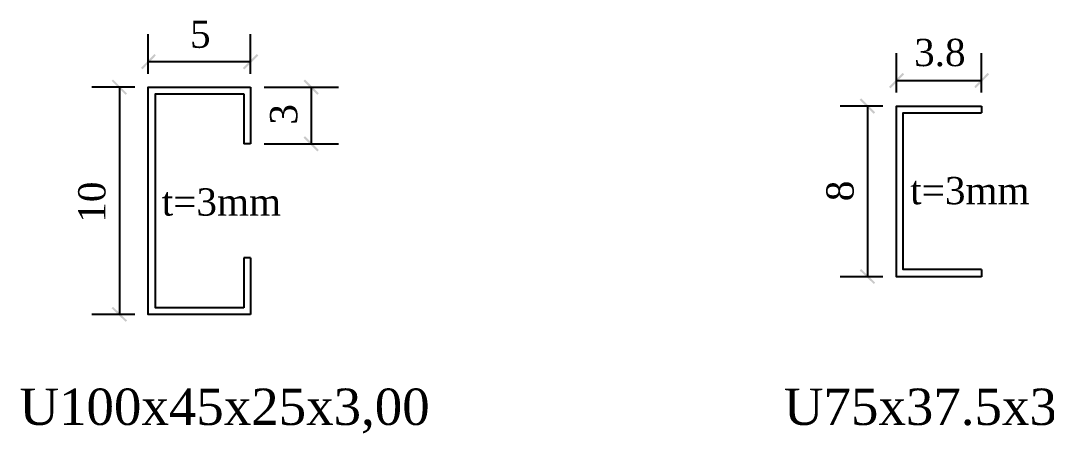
# Model space of a CAD drawing. Header units: millimetres. Extents: x 180 to 11148, y -1598 to 1045.
# Drawn here: x 7988 to 8666, y -695 to -422 of the extents above; entities that cross this region are included whole.
import ezdxf

# ---------------------------------------------------------------- set-up
doc = ezdxf.new("R2010")
doc.units = ezdxf.units.MM
doc.header["$MEASUREMENT"] = 0
for name, color, linetype in [('PDF11_Geometry', 7, 'Continuous'), ('PDF11_Solid Fills', 7, 'Continuous'), ('PDF11_Text', 7, 'Continuous')]:
    doc.layers.add(name, color=color, linetype=linetype)
doc.styles.add('PDF Times New Roman', font='times.ttf')

msp = doc.modelspace()

# ---------------------------------------------------------------- linework, layer by layer
at = {"layer": 'PDF11_Geometry', "lineweight": -3}
for points in [[(8072.8153, -457.5297), (8072.8153, -431.4931)], [(8140.4471, -457.5297), (8140.4471, -431.4931)], [(8567.0157, -470.0189), (8567.0157, -443.9822)], [(8623.2167, -470.0189), (8623.2167, -443.9822)], [(8072.8153, -449.5917), (8140.4471, -449.5917)], [(8063.9248, -466.4203), (8035.6655, -466.4203)], [(8053.7641, -466.4203), (8053.7641, -616.6073)], [(8140.4471, -616.6073), (8072.8153, -616.6073), (8072.8153, -466.4203), (8140.4471, -466.4203)], [(8140.4471, -466.4203), (8140.4471, -503.8877)], [(8149.3377, -466.4203), (8198.5533, -466.4203)], [(8180.4546, -466.4203), (8180.4546, -503.8877)], [(8567.0157, -462.0809), (8623.2167, -462.0809)], [(8136.0018, -612.162), (8077.5781, -612.162), (8077.5781, -470.8656), (8136.0018, -470.8656)], [(8136.0018, -470.8656), (8136.0018, -503.8877)], [(8558.1251, -478.9094), (8529.8658, -478.9094)], [(8547.9645, -478.9094), (8547.9645, -591.629)], [(8623.2167, -591.629), (8567.0157, -591.629), (8567.0157, -478.9094), (8623.2167, -478.9094)], [(8623.2167, -478.9094), (8623.2167, -483.3547)], [(8623.2167, -586.8662), (8571.4609, -586.8662), (8571.4609, -483.3547), (8623.2167, -483.3547)], [(8140.4471, -503.8877), (8136.0018, -503.8877)], [(8149.3377, -503.8877), (8198.5533, -503.8877)], [(8136.0018, -579.1399), (8136.0018, -612.162)], [(8140.4471, -579.1399), (8136.0018, -579.1399)], [(8140.4471, -579.1399), (8140.4471, -616.6073)], [(8623.2167, -586.8662), (8623.2167, -591.629)], [(8558.1251, -591.629), (8529.8658, -591.629)], [(8063.9248, -616.6073), (8035.6655, -616.6073)]]:
    msp.add_lwpolyline(points, dxfattribs=at)
at = {"layer": 'PDF11_Solid Fills', "transparency": 33554559}
for points in [[(8076.9431, -444.5114), (8069.0051, -454.6721), (8068.0525, -453.7195)], [(8077.8957, -445.464), (8076.9431, -444.5114), (8069.0051, -454.6721)], [(8135.3668, -453.7195), (8136.3193, -454.6721), (8144.5749, -444.5114)], [(8136.3193, -454.6721), (8144.5749, -444.5114), (8145.5274, -445.464)], [(8571.1434, -457.0005), (8563.2054, -467.1612), (8562.2529, -466.2086)], [(8572.096, -457.9531), (8571.1434, -457.0005), (8563.2054, -467.1612)], [(8618.4539, -466.2086), (8619.4065, -467.1612), (8627.3445, -457.0005)], [(8619.4065, -467.1612), (8627.3445, -457.0005), (8628.297, -457.9531)], [(8058.8445, -470.5481), (8048.6838, -462.2925), (8049.6364, -461.34)], [(8057.8919, -471.5006), (8058.8445, -470.5481), (8048.6838, -462.2925)], [(8185.5349, -470.5481), (8175.3743, -462.2925), (8176.3269, -461.34)], [(8184.5824, -471.5006), (8185.5349, -470.5481), (8175.3743, -462.2925)], [(8553.0448, -483.0372), (8542.8841, -474.7817), (8543.8367, -473.8291)], [(8552.0922, -483.9897), (8553.0448, -483.0372), (8542.8841, -474.7817)], [(8176.3269, -498.8073), (8175.3743, -499.7599), (8185.5349, -508.0154)], [(8175.3743, -499.7599), (8185.5349, -508.0154), (8184.5824, -508.968)], [(8543.8367, -586.5487), (8542.8841, -587.5013), (8553.0448, -595.4393)], [(8542.8841, -587.5013), (8553.0448, -595.4393), (8552.0922, -596.3918)], [(8049.6364, -611.5269), (8048.6838, -612.4795), (8058.8445, -620.4175)], [(8048.6838, -612.4795), (8058.8445, -620.4175), (8057.8919, -621.3701)]]:
    msp.add_solid(points, dxfattribs=at)

# ---------------------------------------------------------------- texts
at = {"layer": 'PDF11_Text', "attachment_point": 7, "style": 'PDF Times New Roman'}
for s, insert, char_height in [('5', (8100.4396, -440.6953), 18.0011), ('3.8', (8578.7639, -452.9189), 18.00114), ('t=3mm', (8576.2237, -543.9952), 18.00114), ('t=3mm', (8081.7803, -551.5098), 18.00114), ('U100x45x25x3,00', (7987.72, -695.118), 24.016292), ('U75x37.5x3,00', (8492.716, -695.118), 24.016292)]:
    msp.add_mtext(s, dxfattribs=dict(at, insert=insert, char_height=char_height))
at = {"layer": 'PDF11_Text', "attachment_point": 7, "rotation": 90, "style": 'PDF Times New Roman'}
for s, insert, char_height in [('3', (8171.5582, -491.1869), 18.0011), ('10', (8044.8677, -555.9609), 18.00114), ('8', (8539.068, -541.7784), 18.0011)]:
    msp.add_mtext(s, dxfattribs=dict(at, insert=insert, char_height=char_height))

doc.saveas('drawing.dxf')
